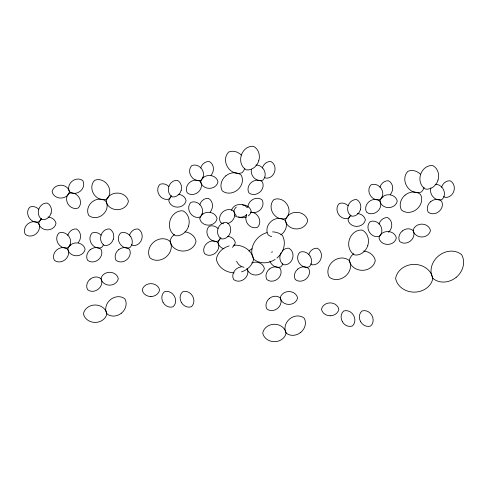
<?xml version="1.0" encoding="UTF-8"?>
<svg xmlns="http://www.w3.org/2000/svg" width="488" height="488" viewBox="0 0 488 488"><rect width="100%" height="100%" fill="white"/><g stroke="black" fill="none" stroke-linecap="round" stroke-linejoin="round"><path stroke-width="0.73" d="M276.903 258.085A18.873 16.616 -39.2 0 0 282.393 235.454A18.873 16.342 -39.6 0 0 272.597 231.873M275.116 259.402A18.873 16.616 -39.2 0 1 253.614 259.128A18.873 16.616 0.2 0 0 233.496 245.177M267.009 232.587A18.873 16.342 -39.6 0 0 253.614 259.128A18.873 16.342 -0.2 0 1 241.481 271.871M229.146 245.934A18.873 16.616 0.2 0 0 216.343 259.11A18.873 16.342 -0.2 0 0 234.216 272.865M196.688 180.188A8.778 7.729 -39.2 0 0 188.167 184.074A8.778 7.729 -39.2 0 0 187.264 192.87A8.778 7.601 -39.6 0 0 198.018 192.309A8.778 7.601 -39.6 0 0 200.653 181.853L201.215 180.139A8.778 7.729 57.5 0 0 202.008 169.324A8.778 7.729 57.5 0 0 191.857 165.548A8.778 7.601 57.1 0 0 191.144 176.296A8.778 7.601 57.1 0 0 201.215 180.139A8.778 7.601 -0.2 0 1 210.359 175.515A8.778 7.601 -0.2 0 1 217.99 181.865A8.778 7.729 0.2 0 1 209.321 188.368A8.778 7.729 0.2 0 1 200.653 181.853A8.778 7.729 -39.2 0 0 197.323 180.286M211.06 175.29A8.778 7.729 -73 0 0 209.291 161.552A8.778 7.601 -73.4 0 0 200.659 167.994M203.758 177.846A8.778 7.601 -73.4 0 1 202.801 177.114M255.889 165.023A8.778 7.729 57.5 0 1 264.313 170.532A8.778 7.729 57.5 0 1 262.861 180.139A8.778 7.601 57.1 0 1 254.315 178.144A8.778 7.601 57.1 0 1 251.424 169.251M258.335 180.188A8.778 7.729 -39.2 0 0 249.807 184.074A8.778 7.729 -39.2 0 0 248.911 192.87A8.778 7.601 -39.6 0 0 259.665 192.309A8.778 7.601 -39.6 0 0 262.294 181.853A8.778 7.729 -39.2 0 0 258.963 180.286M264.441 177.114A8.778 7.601 -73.4 0 0 265.923 178.144A8.778 7.729 -73 0 0 274.659 171.721A8.778 7.729 -73 0 0 270.931 161.552A8.778 7.601 -73.4 0 0 262.3 167.994M241.322 155.074A12.462 10.974 57.5 0 0 228.732 152A12.462 10.797 57.1 0 0 227.725 167.262A12.462 10.797 57.1 0 0 242.024 172.715A12.462 10.974 57.5 0 0 244.793 168.281M227.634 223.589A8.778 7.601 -39.6 0 0 233.862 211.249A8.778 7.601 -0.2 0 1 236.338 207.071M223.766 223.791A8.778 7.601 -39.6 0 1 220.478 222.26A8.778 7.729 -39.2 0 1 223.028 211.731A8.778 7.729 -39.2 0 1 233.862 211.249A8.778 7.729 0.2 0 0 236.332 215.501M248.227 215.916A8.778 7.729 0.2 0 0 251.198 211.255A8.778 7.601 -0.2 0 0 242.542 204.85M246.513 216.922A8.778 7.729 0.2 0 1 238.553 216.916M78.184 242.713A8.778 7.729 -73 0 0 76.409 228.976A8.778 7.601 -73.4 0 0 67.777 235.417M70.882 245.269A8.778 7.601 -73.4 0 1 69.918 244.531M210.145 212.103A8.778 7.729 -73 0 0 208.376 198.36A8.778 7.601 -73.4 0 0 199.744 204.801M202.849 214.659A8.778 7.601 -73.4 0 1 201.886 213.921M131.565 244.531A8.778 7.601 -73.4 0 0 133.041 245.568A8.778 7.729 -73 0 0 141.782 239.144A8.778 7.729 -73 0 0 138.055 228.976A8.778 7.601 -73.4 0 0 129.424 235.417M101.053 235.143A8.778 7.729 57.5 0 0 92.183 232.971A8.778 7.601 57.1 0 0 91.476 243.719A8.778 7.601 57.1 0 0 101.547 247.562A8.778 7.729 57.5 0 0 103.499 244.439M168.842 186.501A8.778 7.729 57.5 0 0 159.972 184.336A8.778 7.601 57.1 0 0 159.259 195.084A8.778 7.601 57.1 0 0 169.33 198.927A8.778 7.601 -0.2 0 1 171.745 196.06M171.282 195.804A8.778 7.729 57.5 0 1 169.33 198.927L168.769 200.641A8.778 7.729 0.2 0 0 177.437 207.156A8.778 7.729 0.2 0 0 186.099 200.647A8.778 7.601 -0.2 0 0 178.132 194.267M174.503 234.429A13.164 11.401 -0.2 0 0 170.031 241.304A13.164 11.401 -39.6 0 1 166.085 256.981A13.164 11.401 -39.6 0 1 149.95 257.816A13.164 11.59 -39.2 0 1 153.781 242.03A13.164 11.59 -39.2 0 1 170.031 241.304A13.164 11.59 0.2 0 0 183.037 251.07A13.164 11.59 0.2 0 0 196.036 241.316A13.164 11.401 -0.2 0 0 184.903 231.818M38.759 209.254A8.778 7.729 57.5 0 0 29.89 207.083A8.778 7.601 57.1 0 0 29.182 217.831A8.778 7.601 57.1 0 0 39.253 221.674A8.778 7.601 -0.2 0 1 41.669 218.807M41.206 218.551A8.778 7.729 57.5 0 1 39.253 221.674L38.692 223.388A8.778 7.601 -39.6 0 1 36.057 233.844A8.778 7.601 -39.6 0 1 25.303 234.405A8.778 7.729 -39.2 0 1 27.859 223.876A8.778 7.729 -39.2 0 1 38.692 223.388A8.778 7.729 0.2 0 0 47.36 229.903A8.778 7.729 0.2 0 0 56.022 223.4A8.778 7.601 -0.2 0 0 48.056 217.02M390.327 194.547A8.778 7.729 -73 0 0 388.552 180.81A8.778 7.601 -73.4 0 0 379.926 187.252M383.025 197.103A8.778 7.601 -73.4 0 1 382.061 196.365M435.15 184.281A8.778 7.729 57.5 0 1 443.58 189.783A8.778 7.729 57.5 0 1 442.128 199.397A8.778 7.601 57.1 0 1 433.338 197.164A8.778 7.601 57.1 0 1 430.855 187.898M443.708 196.365A8.778 7.601 -73.4 0 0 445.19 197.402A8.778 7.729 -73 0 0 453.925 190.979A8.778 7.729 -73 0 0 450.198 180.81A8.778 7.601 -73.4 0 0 441.567 187.252M420.589 174.332A12.462 10.974 57.5 0 0 407.992 171.257A12.462 10.797 57.1 0 0 405.54 183.567A12.462 10.797 57.1 0 0 415.508 192.498M424.06 187.538A12.462 10.974 57.5 0 1 421.29 191.973A12.462 10.797 57.1 0 1 416.831 192.669M243.994 267.259A8.778 7.601 57.1 0 1 236.601 261.141M241.121 266.881A8.778 7.729 -39.2 0 0 233.648 279.545A8.778 7.601 -39.6 0 0 244.403 278.99A8.778 7.601 -39.6 0 0 247.038 268.534A8.778 7.729 0.2 0 0 255.706 275.049A8.778 7.729 0.2 0 0 264.374 268.546A8.778 7.601 -0.2 0 0 251.735 262.965M248.984 251.1A8.778 7.601 -73.4 0 1 252.089 248.788M388.466 232.3A8.778 7.729 -73 0 0 387.643 217.618A8.778 7.601 -73.4 0 0 379.011 224.059M246.684 214.622A8.778 7.729 57.5 0 0 248.185 224.584A8.778 7.729 57.5 0 0 257.518 227.256A8.778 7.601 57.1 0 0 258.89 217.709A8.778 7.601 57.1 0 0 250.515 212.164M231.519 210.346A8.778 7.729 0.2 0 1 238.339 204.582A8.778 7.729 0.2 0 1 247.148 207.62M246.714 214.689A8.778 7.601 -0.2 0 1 234.35 215.525M252.68 212.615A8.778 7.729 -39.2 0 0 261.208 208.73A8.778 7.729 -39.2 0 0 262.105 199.934A8.778 7.601 -39.6 0 0 253.065 199.354A8.778 7.601 -39.6 0 0 247.855 207.418M252.052 212.518A8.778 7.729 -39.2 0 1 250.838 212.176M310.825 263.788A8.778 7.601 -73.4 0 0 312.308 264.825A8.778 7.729 -73 0 0 321.043 258.402A8.778 7.729 -73 0 0 317.316 248.233A8.778 7.601 -73.4 0 0 308.69 254.675M271.45 252.229A8.778 7.729 57.5 0 1 272.615 251.863M282.765 263.697A8.778 7.729 57.5 0 1 280.814 266.82A8.778 7.601 57.1 0 1 277.208 267.259M276.586 267.156A8.778 7.601 57.1 0 1 269.809 261.141M281.045 252.772A8.778 7.601 -73.4 0 0 283.876 264.825A8.778 7.729 -73 0 0 292.611 258.402A8.778 7.729 -73 0 0 288.884 248.233A8.778 7.601 -73.4 0 0 282.198 251.1M348.103 205.759A8.778 7.729 57.5 0 0 339.233 203.594A8.778 7.601 57.1 0 0 338.526 214.342A8.778 7.601 57.1 0 0 348.597 218.185A8.778 7.601 -0.2 0 1 351.012 215.318M350.549 215.062A8.778 7.729 57.5 0 1 348.597 218.185L348.035 219.899A8.778 7.729 0.2 0 0 356.704 226.408A8.778 7.729 0.2 0 0 365.366 219.905A8.778 7.601 -0.2 0 0 357.399 213.524M282.009 218.978A11.322 9.809 57.1 0 0 286.06 218.343A11.322 9.809 -0.2 0 1 297.851 212.378A11.322 9.809 -0.2 0 1 307.69 220.57A11.322 9.967 0.2 0 1 296.515 228.957A11.322 9.967 0.2 0 1 285.327 220.558A11.322 9.967 -39.2 0 0 271.352 221.186A11.322 9.967 -39.2 0 0 268.058 234.765A11.322 9.809 -39.6 0 0 271.712 236.613M281.405 218.917A11.322 9.809 57.1 0 1 271.865 211.017A11.322 9.809 57.1 0 1 273.981 199.525A11.322 9.967 57.5 0 1 287.078 204.393A11.322 9.967 57.5 0 1 286.06 218.343L285.327 220.558A11.322 9.809 -39.6 0 1 280.862 234.838M353.763 253.687A13.164 11.401 -0.2 0 0 349.298 260.555A13.164 11.401 -39.6 0 1 345.345 276.238A13.164 11.401 -39.6 0 1 329.217 277.074A13.164 11.59 -39.2 0 1 333.048 261.287A13.164 11.59 -39.2 0 1 349.298 260.555A13.164 11.59 0.2 0 0 362.303 270.328A13.164 11.59 0.2 0 0 375.296 260.568A13.164 11.401 -0.2 0 0 363.548 251.015M218.026 228.512A8.778 7.729 57.5 0 0 209.157 226.34A8.778 7.601 57.1 0 0 208.449 237.089A8.778 7.601 57.1 0 0 218.52 240.932A8.778 7.601 -0.2 0 1 220.936 238.065M220.472 237.809A8.778 7.729 57.5 0 1 218.52 240.932L217.953 242.646A8.778 7.601 -39.6 0 1 215.324 253.101A8.778 7.601 -39.6 0 1 204.57 253.662A8.778 7.729 -39.2 0 1 207.126 243.134A8.778 7.729 -39.2 0 1 217.953 242.646A8.778 7.729 0.2 0 0 223.919 248.782M227.316 236.277A8.778 7.601 -0.2 0 1 235.289 242.658A8.778 7.729 0.2 0 1 232.319 247.312M222.436 223.175A8.778 7.601 -73.4 0 0 217.544 231.147A8.778 7.601 -73.4 0 0 221.582 238.937A8.778 7.729 -73 0 0 230.318 232.514A8.778 7.729 -73 0 0 226.591 222.345A8.778 7.601 -73.4 0 0 223.004 222.9M69.455 191.692L68.887 193.407A8.778 7.729 57.5 0 0 68.1 204.222A8.778 7.729 57.5 0 0 78.251 207.998A8.778 7.601 57.1 0 0 78.964 197.25A8.778 7.601 57.1 0 0 68.887 193.407A8.778 7.601 -0.2 0 1 59.749 198.036A8.778 7.601 -0.2 0 1 52.118 191.68A8.778 7.729 0.2 0 1 60.787 185.178A8.778 7.729 0.2 0 1 69.455 191.692A8.778 7.729 -39.2 0 0 80.288 191.204A8.778 7.729 -39.2 0 0 82.844 180.682A8.778 7.601 -39.6 0 0 72.09 181.237A8.778 7.601 -39.6 0 0 69.455 191.692M68.338 247.562L67.771 249.276A8.778 7.601 -39.6 0 1 65.142 259.732A8.778 7.601 -39.6 0 1 54.388 260.293A8.778 7.729 -39.2 0 1 56.937 249.764A8.778 7.729 -39.2 0 1 67.771 249.276A8.778 7.729 0.2 0 0 76.445 255.791A8.778 7.729 0.2 0 0 85.107 249.289A8.778 7.601 -0.2 0 0 77.482 242.939A8.778 7.601 -0.2 0 0 68.338 247.562A8.778 7.601 57.1 0 1 58.267 243.719A8.778 7.601 57.1 0 1 58.975 232.971A8.778 7.729 57.5 0 1 69.131 236.747A8.778 7.729 57.5 0 1 68.338 247.562M106.793 199.086L106.067 201.306A11.322 9.809 -39.6 0 1 102.669 214.787A11.322 9.809 -39.6 0 1 88.792 215.507A11.322 9.967 -39.2 0 1 92.092 201.928A11.322 9.967 -39.2 0 1 106.067 201.306A11.322 9.967 0.2 0 0 117.248 209.706A11.322 9.967 0.2 0 0 128.423 201.312A11.322 9.809 -0.2 0 0 118.584 193.12A11.322 9.809 -0.2 0 0 106.793 199.086A11.322 9.809 57.1 0 1 93.8 194.132A11.322 9.809 57.1 0 1 94.715 180.267A11.322 9.967 57.5 0 1 107.811 185.135A11.322 9.967 57.5 0 1 106.793 199.086M200.306 216.946L199.738 218.667A8.778 7.729 0.2 0 0 208.406 225.175A8.778 7.729 0.2 0 0 217.075 218.673A8.778 7.601 -0.2 0 0 209.444 212.323A8.778 7.601 -0.2 0 0 200.306 216.946A8.778 7.601 57.1 0 1 190.235 213.103A8.778 7.601 57.1 0 1 190.942 202.361A8.778 7.729 57.5 0 1 201.093 206.131A8.778 7.729 57.5 0 1 200.306 216.946M380.481 199.397L379.92 201.111A8.778 7.601 -39.6 0 1 377.285 211.566A8.778 7.601 -39.6 0 1 366.531 212.121A8.778 7.729 -39.2 0 1 369.087 201.599A8.778 7.729 -39.2 0 1 379.92 201.111A8.778 7.729 0.2 0 0 388.588 207.626A8.778 7.729 0.2 0 0 397.25 201.123A8.778 7.601 -0.2 0 0 389.625 194.767A8.778 7.601 -0.2 0 0 380.481 199.397A8.778 7.601 57.1 0 1 370.41 195.554A8.778 7.601 57.1 0 1 371.118 184.806A8.778 7.729 57.5 0 1 381.274 188.581A8.778 7.729 57.5 0 1 380.481 199.397M379.566 236.204L379.005 237.924A8.778 7.729 0.2 0 0 387.673 244.433A8.778 7.729 0.2 0 0 396.335 237.93A8.778 7.601 -0.2 0 0 388.71 231.58A8.778 7.601 -0.2 0 0 379.566 236.204A8.778 7.601 57.1 0 1 369.495 232.361A8.778 7.601 57.1 0 1 370.203 221.619A8.778 7.729 57.5 0 1 380.359 225.389A8.778 7.729 57.5 0 1 379.566 236.204M225.84 175.845A12.462 10.974 -39.2 0 0 222.211 190.79A12.462 10.797 -39.6 0 0 237.485 189.997A12.462 10.797 -39.6 0 0 241.224 175.155A12.462 10.974 -39.2 0 0 225.84 175.845M258.78 160.766A12.462 10.974 -73 0 0 253.486 146.321A12.462 10.797 -73.4 0 0 241.231 155.471A12.462 10.797 -73.4 0 0 246.373 169.885A12.462 10.974 -73 0 0 258.78 160.766M163.12 302.511A8.778 7.729 60.2 0 0 173.088 306.763A8.778 7.601 59.8 0 0 174.308 296.064A8.778 7.601 59.8 0 0 164.425 291.751A8.778 7.729 60.2 0 0 163.12 302.511M181.402 302.505A8.778 7.729 59.8 0 0 191.375 306.763A8.778 7.601 60.2 0 0 192.577 296.045A8.778 7.601 60.2 0 0 182.701 291.751A8.778 7.729 59.8 0 0 181.402 302.505M121.488 313.131A11.852 10.431 -39.2 0 0 124.934 298.918A11.852 10.26 -39.6 0 0 110.416 299.675A11.852 10.26 -39.6 0 0 106.866 313.784A11.852 10.26 -0.2 0 1 95.148 322.422A11.852 10.26 -0.2 0 1 83.46 313.772A11.852 10.431 0.2 0 1 95.16 304.994A11.852 10.431 0.2 0 1 106.866 313.784A11.852 10.431 -39.2 0 0 121.488 313.131M130.772 236.747A8.778 7.729 57.5 0 0 120.615 232.971A8.778 7.601 57.1 0 0 119.908 243.719A8.778 7.601 57.1 0 0 129.979 247.562A8.778 7.729 57.5 0 0 130.772 236.747M118.584 249.764A8.778 7.729 -39.2 0 0 116.028 260.293A8.778 7.601 -39.6 0 0 126.782 259.732A8.778 7.601 -39.6 0 0 129.418 249.276A8.778 7.729 -39.2 0 0 118.584 249.764M90.152 249.764A8.778 7.729 -39.2 0 0 87.596 260.293A8.778 7.601 -39.6 0 0 98.35 259.732A8.778 7.601 -39.6 0 0 100.986 249.276A8.778 7.729 -39.2 0 0 90.152 249.764M113.344 239.144A8.778 7.729 -73 0 0 109.617 228.976A8.778 7.601 -73.4 0 0 100.992 235.417A8.778 7.601 -73.4 0 0 104.609 245.568A8.778 7.729 -73 0 0 113.344 239.144M181.133 190.509A8.778 7.729 -73 0 0 177.406 180.34A8.778 7.601 -73.4 0 0 168.775 186.782A8.778 7.601 -73.4 0 0 172.398 196.932A8.778 7.729 -73 0 0 181.133 190.509M188.575 226.103A13.164 11.59 -73 0 0 182.988 210.846A13.164 11.401 -73.4 0 0 170.044 220.509A13.164 11.401 -73.4 0 0 175.473 235.741A13.164 11.59 -73 0 0 188.575 226.103M90.152 279.154A8.778 7.729 -39.2 0 0 87.596 289.683A8.778 7.601 -39.6 0 0 98.35 289.128A8.778 7.601 -39.6 0 0 100.986 278.672A8.778 7.601 -0.2 0 1 109.66 272.274A8.778 7.601 -0.2 0 1 118.316 278.678A8.778 7.729 0.2 0 1 109.654 285.181A8.778 7.729 0.2 0 1 100.986 278.672A8.778 7.729 -39.2 0 0 90.152 279.154M51.057 213.256A8.778 7.729 -73 0 0 47.33 203.087A8.778 7.601 -73.4 0 0 38.698 209.529A8.778 7.601 -73.4 0 0 42.316 219.679A8.778 7.729 -73 0 0 51.057 213.256M150.902 296.539A8.778 7.729 0.2 0 0 159.564 290.037A8.778 7.601 -0.2 0 0 150.908 283.632A8.778 7.601 -0.2 0 0 142.234 290.024A8.778 7.729 0.2 0 0 150.902 296.539M456.164 277.343A18.873 16.616 -39.2 0 0 461.66 254.706A18.873 16.342 -39.6 0 0 438.535 255.907A18.873 16.342 -39.6 0 0 432.874 278.386A18.873 16.342 -0.2 0 1 414.22 292.135A18.873 16.342 -0.2 0 1 395.609 278.367A18.873 16.616 0.2 0 1 414.233 264.386A18.873 16.616 0.2 0 1 432.874 278.386A18.873 16.616 -39.2 0 0 456.164 277.343M430.727 201.599A8.778 7.729 -39.2 0 0 428.171 212.121A8.778 7.601 -39.6 0 0 438.925 211.566A8.778 7.601 -39.6 0 0 441.561 201.111A8.778 7.729 -39.2 0 0 430.727 201.599M405.107 195.096A12.462 10.974 -39.2 0 0 401.478 210.047A12.462 10.797 -39.6 0 0 416.746 209.254A12.462 10.797 -39.6 0 0 420.485 194.413A12.462 10.974 -39.2 0 0 405.107 195.096M438.041 180.023A12.462 10.974 -73 0 0 432.752 165.578A12.462 10.797 -73.4 0 0 420.497 174.728A12.462 10.797 -73.4 0 0 425.64 189.143A12.462 10.974 -73 0 0 438.041 180.023M402.295 230.989A8.778 7.729 -39.2 0 0 399.739 241.517A8.778 7.601 -39.6 0 0 410.493 240.962A8.778 7.601 -39.6 0 0 413.129 230.507A8.778 7.601 -0.2 0 1 421.803 224.108A8.778 7.601 -0.2 0 1 430.465 230.513A8.778 7.729 0.2 0 1 421.797 237.016A8.778 7.729 0.2 0 1 413.129 230.507A8.778 7.729 -39.2 0 0 402.295 230.989M342.387 321.769A8.778 7.729 60.2 0 0 352.354 326.021A8.778 7.601 59.8 0 0 353.568 315.321A8.778 7.601 59.8 0 0 343.692 311.009A8.778 7.729 60.2 0 0 342.387 321.769M360.662 321.763A8.778 7.729 59.8 0 0 370.636 326.014A8.778 7.601 60.2 0 0 371.838 315.303A8.778 7.601 60.2 0 0 361.962 311.009A8.778 7.729 59.8 0 0 360.662 321.763M300.754 332.389A11.852 10.431 -39.2 0 0 304.201 318.176A11.852 10.26 -39.6 0 0 289.683 318.932A11.852 10.26 -39.6 0 0 286.127 333.042A11.852 10.26 -0.2 0 1 274.415 341.679A11.852 10.26 -0.2 0 1 262.727 333.03A11.852 10.431 0.2 0 1 274.421 324.252A11.852 10.431 0.2 0 1 286.127 333.042A11.852 10.431 -39.2 0 0 300.754 332.389M310.039 256.005A8.778 7.729 57.5 0 0 299.882 252.229A8.778 7.601 57.1 0 0 299.174 262.977A8.778 7.601 57.1 0 0 309.246 266.82A8.778 7.729 57.5 0 0 310.039 256.005M297.851 269.022A8.778 7.729 -39.2 0 0 295.295 279.545A8.778 7.601 -39.6 0 0 306.049 278.99A8.778 7.601 -39.6 0 0 308.678 268.534A8.778 7.729 -39.2 0 0 297.851 269.022M269.413 269.022A8.778 7.729 -39.2 0 0 266.863 279.545A8.778 7.601 -39.6 0 0 277.617 278.99A8.778 7.601 -39.6 0 0 280.246 268.534A8.778 7.729 -39.2 0 0 269.413 269.022M360.394 209.767A8.778 7.729 -73 0 0 356.667 199.598A8.778 7.601 -73.4 0 0 348.042 206.034A8.778 7.601 -73.4 0 0 351.659 216.19A8.778 7.729 -73 0 0 360.394 209.767M367.842 245.36A13.164 11.59 -73 0 0 362.255 230.104A13.164 11.401 -73.4 0 0 349.31 239.767A13.164 11.401 -73.4 0 0 354.739 254.992A13.164 11.59 -73 0 0 367.842 245.36M269.413 298.412A8.778 7.729 -39.2 0 0 266.863 308.941A8.778 7.601 -39.6 0 0 277.617 308.385A8.778 7.601 -39.6 0 0 280.246 297.93A8.778 7.601 -0.2 0 1 288.926 291.531A8.778 7.601 -0.2 0 1 297.582 297.936A8.778 7.729 0.2 0 1 288.92 304.439A8.778 7.729 0.2 0 1 280.246 297.93A8.778 7.729 -39.2 0 0 269.413 298.412M330.169 315.797A8.778 7.729 0.2 0 0 338.831 309.294A8.778 7.601 -0.2 0 0 330.175 302.889A8.778 7.601 -0.2 0 0 321.494 309.282A8.778 7.729 0.2 0 0 330.169 315.797"/></g></svg>
